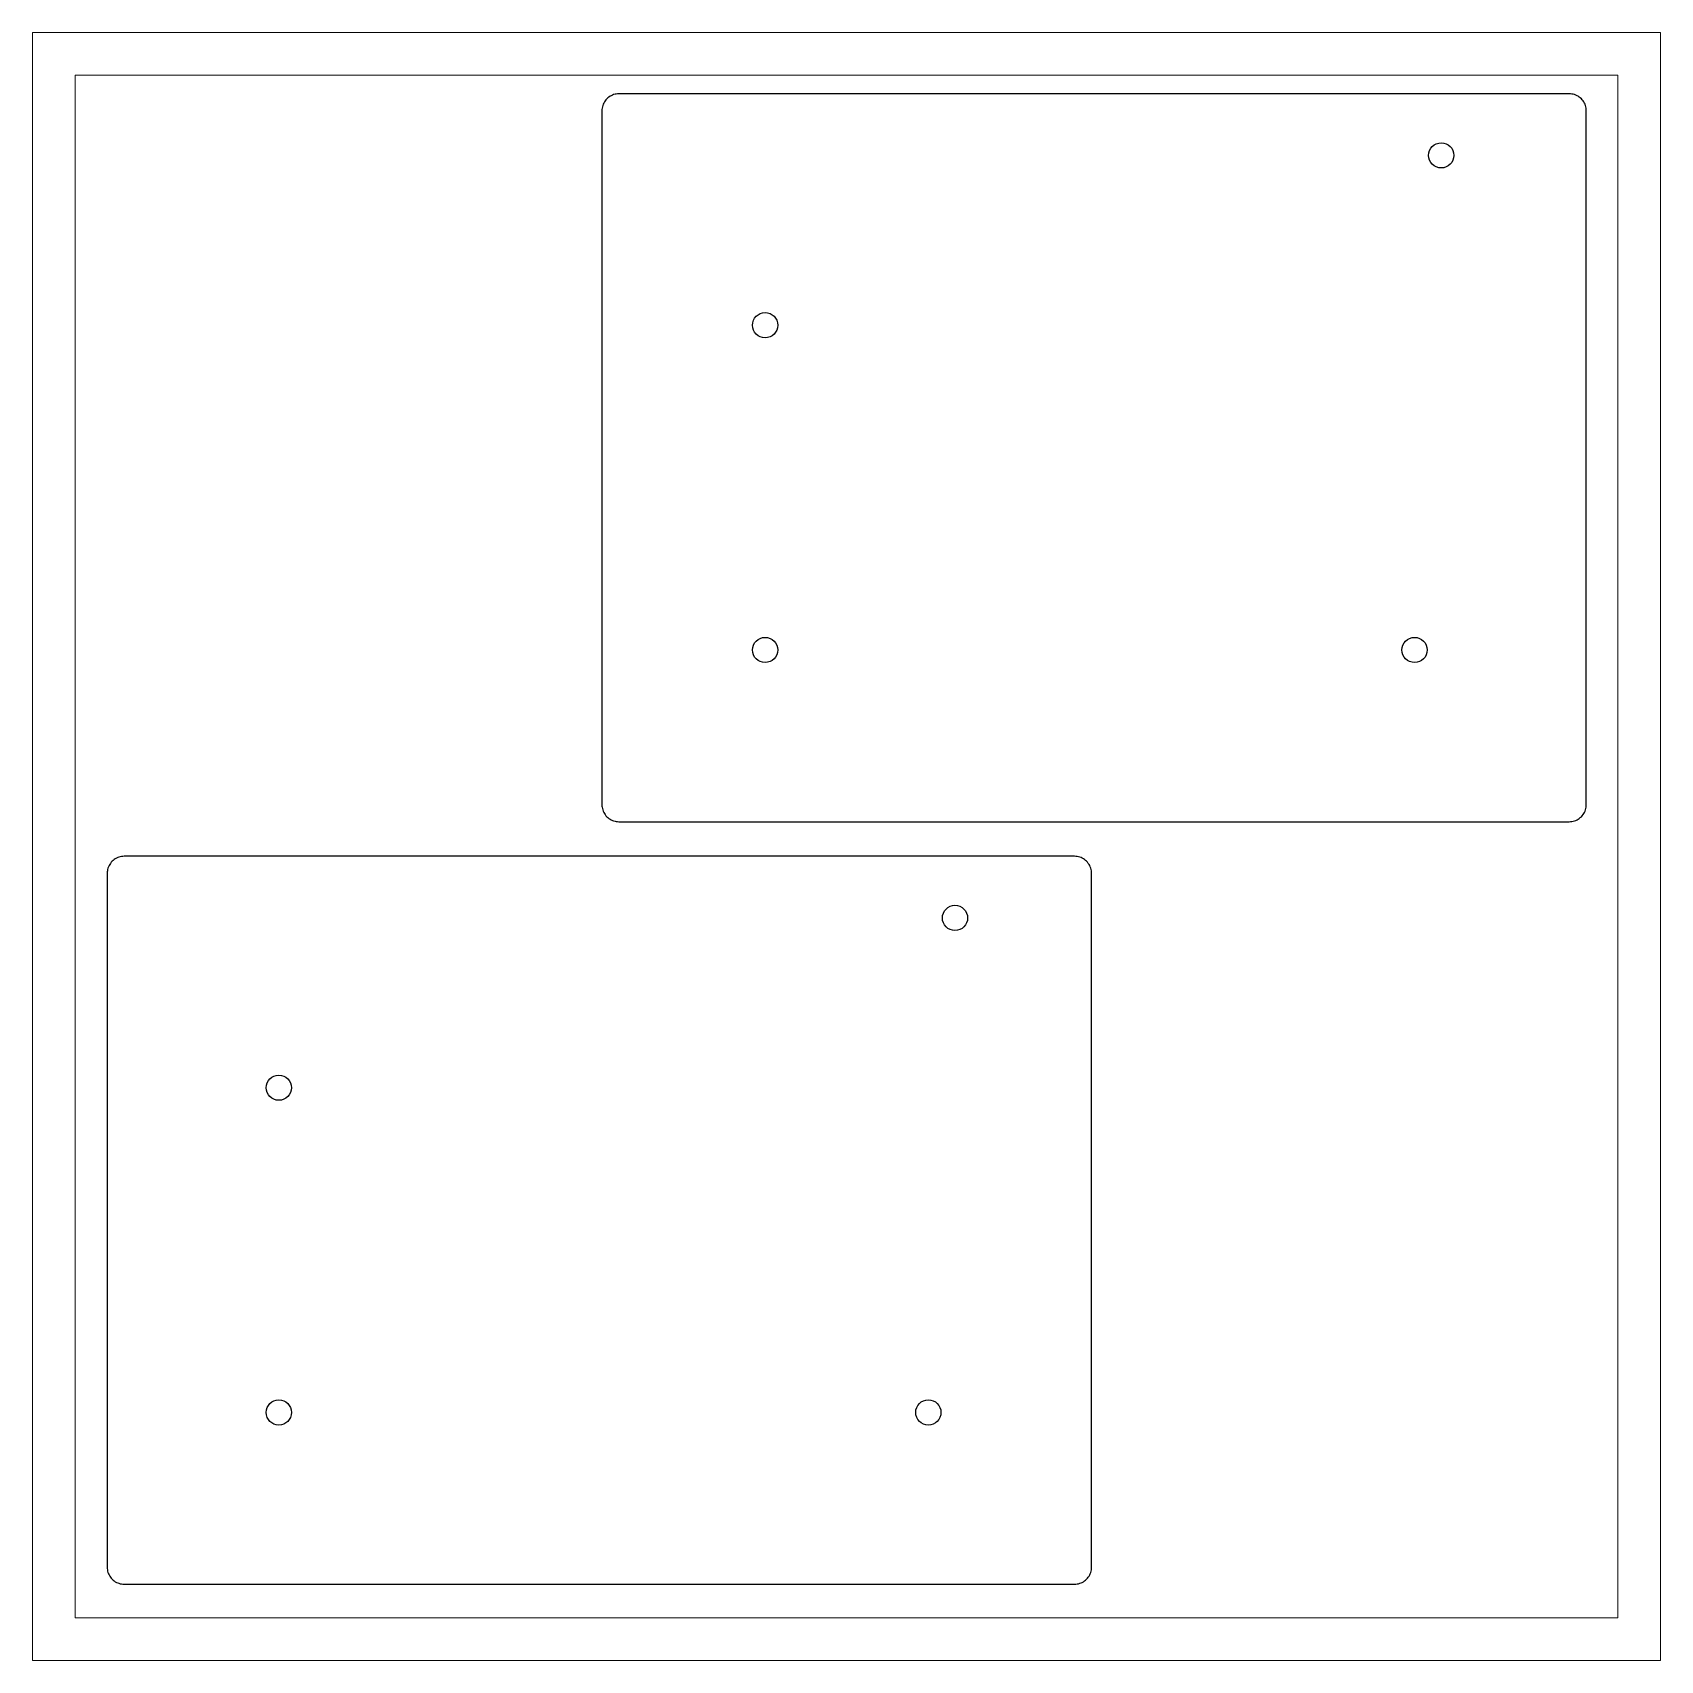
# Model space of a CAD drawing. Header units: millimetres. Extents: x -5 to 186, y -5 to 186.
import ezdxf

# ---------------------------------------------------------------- set-up
doc = ezdxf.new("R2010")
doc.units = ezdxf.units.MM
doc.header["$MEASUREMENT"] = 0
doc.layers.get('0').update_dxf_attribs({"color": 30, "lineweight": 0, "true_color": 0xf6921e})
doc.layers.add('Cutting lines', color=5, linetype='Continuous')

msp = doc.modelspace()

# ---------------------------------------------------------------- linework, layer by layer
at = {"lineweight": 0}
for points in [[(-5, -5), (186, -5), (186, 186), (-5, 186)], [(0, 0), (181, 0), (181, 181), (0, 181)]]:
    msp.add_lwpolyline(points, close=True, dxfattribs=at)
at = {"layer": 'Cutting lines', "color": 5}
for p, q in [((62.02, 177.72), (61.95, 177.58)), ((62.1, 177.86), (62.02, 177.72)), ((62.18, 177.99), (62.1, 177.86)), ((62.28, 178.11), (62.18, 177.99)), ((62.39, 178.23), (62.28, 178.11)), ((62.5, 178.33), (62.39, 178.23)), ((62.63, 178.43), (62.5, 178.33)), ((62.76, 178.52), (62.63, 178.43)), ((62.9, 178.59), (62.76, 178.52)), ((63.04, 178.66), (62.9, 178.59)), ((63.18, 178.72), (63.04, 178.66)), ((63.34, 178.76), (63.18, 178.72)), ((63.49, 178.79), (63.34, 178.76)), ((63.65, 178.81), (63.49, 178.79)), ((63.8, 178.81), (63.65, 178.81)), ((175.3, 178.81), (63.8, 178.81)), ((175.46, 178.81), (175.3, 178.81)), ((175.62, 178.79), (175.46, 178.81)), ((175.77, 178.76), (175.62, 178.79)), ((175.92, 178.72), (175.77, 178.76)), ((176.07, 178.66), (175.92, 178.72)), ((176.21, 178.59), (176.07, 178.66)), ((176.35, 178.52), (176.21, 178.59)), ((176.48, 178.43), (176.35, 178.52)), ((176.6, 178.33), (176.48, 178.43)), ((176.72, 178.23), (176.6, 178.33)), ((176.82, 178.11), (176.72, 178.23)), ((176.92, 177.99), (176.82, 178.11)), ((177.01, 177.86), (176.92, 177.99)), ((177.08, 177.72), (177.01, 177.86)), ((177.15, 177.58), (177.08, 177.72)), ((61.81, 176.97), (61.8, 176.81)), ((61.8, 176.81), (61.8, 95.41)), ((61.83, 177.13), (61.81, 176.97)), ((61.86, 177.28), (61.83, 177.13)), ((61.9, 177.43), (61.86, 177.28)), ((61.95, 177.58), (61.9, 177.43)), ((177.21, 177.43), (177.15, 177.58)), ((177.25, 177.28), (177.21, 177.43)), ((177.28, 177.13), (177.25, 177.28)), ((177.3, 176.97), (177.28, 177.13)), ((177.3, 176.81), (177.3, 176.97)), ((177.3, 95.41), (177.3, 176.81)), ((61.8, 95.41), (61.81, 95.25)), ((61.81, 95.25), (61.83, 95.1)), ((61.83, 95.1), (61.86, 94.94)), ((61.86, 94.94), (61.9, 94.79)), ((61.9, 94.79), (61.95, 94.65)), ((61.95, 94.65), (62.02, 94.5)), ((62.02, 94.5), (62.1, 94.37)), ((62.1, 94.37), (62.18, 94.24)), ((62.18, 94.24), (62.28, 94.11)), ((62.28, 94.11), (62.39, 94)), ((62.39, 94), (62.5, 93.89)), ((62.5, 93.89), (62.63, 93.79)), ((62.63, 93.79), (62.76, 93.71)), ((62.76, 93.71), (62.9, 93.63)), ((62.9, 93.63), (63.04, 93.56)), ((176.07, 93.56), (176.21, 93.63)), ((176.21, 93.63), (176.35, 93.71)), ((176.35, 93.71), (176.48, 93.79)), ((176.48, 93.79), (176.6, 93.89)), ((176.6, 93.89), (176.72, 94)), ((176.72, 94), (176.82, 94.11)), ((176.82, 94.11), (176.92, 94.24)), ((176.92, 94.24), (177.01, 94.37)), ((177.01, 94.37), (177.08, 94.5)), ((177.08, 94.5), (177.15, 94.65)), ((177.15, 94.65), (177.21, 94.79)), ((177.21, 94.79), (177.25, 94.94)), ((177.25, 94.94), (177.28, 95.1)), ((177.28, 95.1), (177.3, 95.25)), ((177.3, 95.25), (177.3, 95.41)), ((63.04, 93.56), (63.18, 93.51)), ((63.18, 93.51), (63.34, 93.47)), ((63.34, 93.47), (63.49, 93.44)), ((63.49, 93.44), (63.65, 93.42)), ((63.65, 93.42), (63.8, 93.41)), ((63.8, 93.41), (175.3, 93.41)), ((175.3, 93.41), (175.46, 93.42)), ((175.46, 93.42), (175.62, 93.44)), ((175.62, 93.44), (175.77, 93.47)), ((175.77, 93.47), (175.92, 93.51)), ((175.92, 93.51), (176.07, 93.56)), ((3.85, 87.97), (3.81, 87.82)), ((3.91, 88.11), (3.85, 87.97)), ((3.97, 88.26), (3.91, 88.11)), ((4.05, 88.39), (3.97, 88.26)), ((4.14, 88.52), (4.05, 88.39)), ((4.23, 88.65), (4.14, 88.52)), ((4.34, 88.76), (4.23, 88.65)), ((4.45, 88.87), (4.34, 88.76)), ((4.58, 88.97), (4.45, 88.87)), ((4.71, 89.05), (4.58, 88.97)), ((4.85, 89.13), (4.71, 89.05)), ((4.99, 89.2), (4.85, 89.13)), ((5.13, 89.25), (4.99, 89.2)), ((5.29, 89.29), (5.13, 89.25)), ((5.44, 89.32), (5.29, 89.29)), ((5.6, 89.34), (5.44, 89.32)), ((5.75, 89.35), (5.6, 89.34)), ((117.25, 89.35), (5.75, 89.35)), ((117.41, 89.34), (117.25, 89.35)), ((117.57, 89.32), (117.41, 89.34)), ((117.72, 89.29), (117.57, 89.32)), ((117.87, 89.25), (117.72, 89.29)), ((118.02, 89.2), (117.87, 89.25)), ((118.16, 89.13), (118.02, 89.2)), ((118.3, 89.05), (118.16, 89.13)), ((118.43, 88.97), (118.3, 89.05)), ((118.55, 88.87), (118.43, 88.97)), ((118.67, 88.76), (118.55, 88.87)), ((118.77, 88.65), (118.67, 88.76)), ((118.87, 88.52), (118.77, 88.65)), ((118.96, 88.39), (118.87, 88.52)), ((119.04, 88.26), (118.96, 88.39)), ((119.1, 88.11), (119.04, 88.26)), ((119.16, 87.97), (119.1, 88.11)), ((119.2, 87.82), (119.16, 87.97)), ((3.76, 87.51), (3.75, 87.35)), ((3.75, 87.35), (3.75, 5.95)), ((3.78, 87.66), (3.76, 87.51)), ((3.81, 87.82), (3.78, 87.66)), ((119.23, 87.66), (119.2, 87.82)), ((119.25, 87.51), (119.23, 87.66)), ((119.25, 87.35), (119.25, 87.51)), ((119.26, 5.95), (119.25, 87.35)), ((3.75, 5.95), (3.76, 5.79)), ((3.76, 5.79), (3.78, 5.64)), ((119.23, 5.64), (119.25, 5.79)), ((119.25, 5.79), (119.26, 5.95)), ((3.78, 5.64), (3.81, 5.48)), ((3.81, 5.48), (3.85, 5.33)), ((3.85, 5.33), (3.91, 5.18)), ((3.91, 5.18), (3.97, 5.04)), ((3.97, 5.04), (4.05, 4.9)), ((4.05, 4.9), (4.14, 4.77)), ((4.14, 4.77), (4.23, 4.65)), ((4.23, 4.65), (4.34, 4.53)), ((4.34, 4.53), (4.45, 4.43)), ((4.45, 4.43), (4.58, 4.33)), ((4.58, 4.33), (4.71, 4.24)), ((4.71, 4.24), (4.85, 4.16)), ((4.85, 4.16), (4.99, 4.1)), ((4.99, 4.1), (5.13, 4.05)), ((5.13, 4.05), (5.29, 4)), ((5.29, 4), (5.44, 3.97)), ((5.44, 3.97), (5.6, 3.95)), ((5.6, 3.95), (5.75, 3.95)), ((5.75, 3.95), (117.25, 3.95)), ((117.25, 3.95), (117.41, 3.95)), ((117.41, 3.95), (117.57, 3.97)), ((117.57, 3.97), (117.72, 4)), ((117.72, 4), (117.87, 4.05)), ((117.87, 4.05), (118.02, 4.1)), ((118.02, 4.1), (118.16, 4.16)), ((118.16, 4.16), (118.3, 4.24)), ((118.3, 4.24), (118.43, 4.33)), ((118.43, 4.33), (118.55, 4.43)), ((118.55, 4.43), (118.67, 4.53)), ((118.67, 4.53), (118.77, 4.65)), ((118.77, 4.65), (118.87, 4.77)), ((118.87, 4.77), (118.96, 4.9)), ((118.96, 4.9), (119.04, 5.04)), ((119.04, 5.04), (119.1, 5.18)), ((119.1, 5.18), (119.16, 5.33)), ((119.16, 5.33), (119.2, 5.48)), ((119.2, 5.48), (119.23, 5.64))]:
    msp.add_line(p, q, dxfattribs=at)
at = {"layer": 'Cutting lines', "color": 5, "linetype": 'Continuous'}
for centre in [(160.28, 171.59), (80.95, 151.66), (80.95, 113.56), (157.15, 113.56), (103.23, 82.12), (23.9, 62.2), (23.9, 24.1), (100.1, 24.1)]:
    msp.add_circle(centre, 1.48, dxfattribs=at)

doc.saveas('drawing.dxf')
